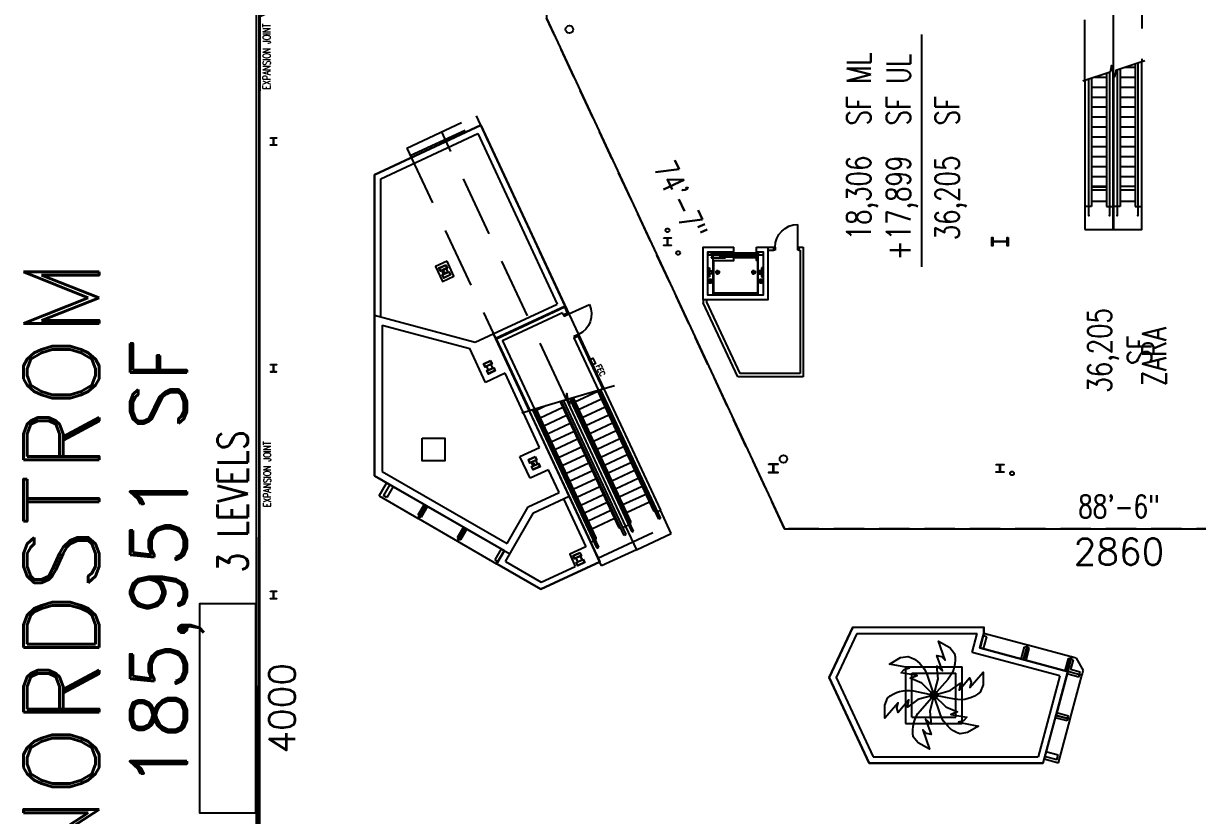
# Model space of a CAD drawing. Extents: x -13345 to 10098, y -1643 to 9113.
# Drawn here: x -11973 to -10108, y 1448 to 2705 of the extents above; entities that cross this region are included whole.
import ezdxf
from ezdxf.enums import TextEntityAlignment as Align
from ezdxf.xclip import XClip

# ---------------------------------------------------------------- set-up
doc = ezdxf.new("R2010")
doc.units = 0
doc.header["$LTSCALE"] = 192
doc.header["$MEASUREMENT"] = 0
doc.header["$XCLIPFRAME"] = 0
for name, pattern in [('DASHED', [0.75, 0.5, -0.25]), ('DASHED2', [0.375, 0.25, -0.125]), ('HIDDEN2', [0.1875, 0.125, -0.0625]), ('MHIDDEN', [0.18, 0.12, -0.06])]:
    doc.linetypes.add(name, pattern=pattern)
doc.layers.get('0').update_dxf_attribs({"linetype": 'CONTINUOUS'})
doc.layers.get('DEFPOINTS').update_dxf_attribs({"linetype": 'CONTINUOUS'})
for name, color, linetype in [('ARCH-DOORS-INTERIOR', 7, 'CONTINUOUS'), ('ARCH-FEATURES', 2, 'CONTINUOUS'), ('ARCH-OPENINGS-ABOVE', 1, 'DASHED'), ('ARCH-WALLS-EXTERIOR', 5, 'CONTINUOUS'), ('ARCH-WALLS-INTERIOR', 1, 'CONTINUOUS'), ('DIMENSIONS-TENANT', 7, 'CONTINUOUS'), ('EXPANSION-JOINT', 1, 'CONTINUOUS'), ('FM-SPNO', 3, 'CONTINUOUS'), ('FM-TENANT-SF', 6, 'CONTINUOUS'), ('FM-TEXT-TENANT', 6, 'CONTINUOUS'), ('STRUCTURAL-COLUMNS', 3, 'CONTINUOUS'), ('TENANT-STOREFRONT-LEASELINE', 3, 'DASHED2'), ('TEXT-ANCHORS', 2, 'CONTINUOUS'), ('TEXT-GENERAL', 2, 'CONTINUOUS'), ('TEXT-SF', 6, 'CONTINUOUS'), ('UTILITIES-PLUMB', 2, 'CONTINUOUS')]:
    doc.layers.add(name, color=color, linetype=linetype)
doc.layers.add('COMMON AREA FILL', color=7, linetype='CONTINUOUS', true_color=0xdedede)
doc.styles.add('ANCHOR-GGP', font='romand.shx')
doc.styles.add('FMSTXT', font='simplex.shx', dxfattribs={"width": 0.75})
doc.styles.add('Imperial_1-001', font='romans.shx', dxfattribs={"width": 0.75, "height": 0.09375})
doc.styles.add('SIMPLEX', font='SIMPLEX.shx', dxfattribs={"width": 0.75})
doc.styles.get("Standard").update_dxf_attribs({"font": 'txt.shx', "width": 0.75})
doc.dimstyles.new('LP-SP-MP (without ticks)', dxfattribs={"dimscale": 0, "dimtxt": 36, "dimasz": 12, "dimexe": 8, "dimexo": 8, "dimgap": 8, "dimtad": 1, "dimdec": 0, "dimrnd": 0.0625, "dimzin": 3, "dimdsep": 46, "dimlunit": 4, "dimtxsty": 'Standard', "dimblk1": 'OBLIQUE', "dimblk2": 'OBLIQUE', "dimsah": 1, "dimcen": 0.5, "dimse1": 1, "dimse2": 1, "dimsd1": 1, "dimsd2": 1, "dimclrt": 256, "dimadec": 0, "dimazin": 0, "dimtfac": 6, "dimtdec": 0, "dimtofl": 0, "dimtmove": 0, "dimatfit": 3, "dimldrblk": 'OBLIQUE', "dimfxl": 1, "dimfrac": 2, "dimtolj": 1, "dimtzin": 3, "dimarcsym": 0})

# ---------------------------------------------------------------- blocks, each defined once
blk = doc.blocks.new('051200_053')
at = {"flags": 128}
blk.add_lwpolyline([(-6, 6.1), (6, 6.1), (6, 5.5), (0.9, 5.5, 0.414214), (0.2, 4.7), (0.2, -4.7, 0.414214), (0.9, -5.5), (6, -5.5), (6, -6.1), (-6, -6.1), (-6, -5.5), (-0.9, -5.5, 0.414214), (-0.2, -4.7), (-0.2, 4.7, 0.414214), (-0.9, 5.5), (-6, 5.5)], format="xyb", close=True, dxfattribs=at)
blk = doc.blocks.new('W-Wide Flange-Column - W12X65-1719979-Mall Level - Framing Plan')
at = {"layer": 'STRUCTURAL-COLUMNS'}
blk.add_blockref('051200_053', (0, 0), dxfattribs=at)
blk = doc.blocks.new('W-Wide Flange-Column - W12X65-1719971-Mall Level - Framing Plan')
at = {"layer": 'STRUCTURAL-COLUMNS'}
blk.add_blockref('051200_053', (0, 0), dxfattribs=at)
blk = doc.blocks.new('051200_179')
at = {"flags": 128}
blk.add_lwpolyline([(-6.6, 13.2), (6.6, 13.2), (6.6, 11.3), (1.3, 11.3, 0.414214), (0.5, 10.5), (0.5, -10.5, 0.414214), (1.3, -11.3), (6.6, -11.3), (6.6, -13.2), (-6.6, -13.2), (-6.6, -11.3), (-1.3, -11.3, 0.414214), (-0.5, -10.5), (-0.5, 10.5, 0.414214), (-1.3, 11.3), (-6.6, 11.3)], format="xyb", close=True, dxfattribs=at)
blk = doc.blocks.new('W-Wide Flange-Column - W24X250-1719972-Mall Level - Framing Plan')
at = {"layer": 'STRUCTURAL-COLUMNS'}
blk.add_blockref('051200_179', (0, 0), dxfattribs=at)
blk = doc.blocks.new('W12x53')
at = {"flags": 128}
blk.add_lwpolyline([(-5, 6), (5, 6), (5, 5.5), (0.8, 5.5, 0.414214), (0.2, 4.8), (0.2, -4.8, 0.414214), (0.8, -5.5), (5, -5.5), (5, -6), (-5, -6), (-5, -5.5), (-0.8, -5.5, 0.414214), (-0.2, -4.8), (-0.2, 4.8, 0.414214), (-0.8, 5.5), (-5, 5.5)], format="xyb", close=True, dxfattribs=at)
blk = doc.blocks.new('W14x90')
at = {"flags": 128}
blk.add_lwpolyline([(-7.3, 7), (7.3, 7), (7.3, 6.3), (0.9, 6.3, 0.414214), (0.2, 5.6), (0.2, -5.6, 0.414214), (0.9, -6.3), (7.3, -6.3), (7.3, -7), (-7.3, -7), (-7.3, -6.3), (-0.9, -6.3, 0.414214), (-0.2, -5.6), (-0.2, 5.6, 0.414214), (-0.9, 6.3), (-7.3, 6.3)], format="xyb", close=True, dxfattribs=at)
blk = doc.blocks.new('*D421')
at = {"layer": 'DEFPOINTS', "color": 0, "transparency": 16777216}
for p in [(-10764.1, 1912.3), (-10764.1, 1902.5), (-9701.9, 1902.5)]:
    blk.add_point(p, dxfattribs=at)
at = {"layer": 'DIMENSIONS-TENANT', "transparency": 16777216, "insert": (-10233, 1938.3), "char_height": 36, "attachment_point": 5}
blk.add_mtext('\\A1;88\'-6"', dxfattribs=at)
blk = doc.blocks.new('_OBLIQUE')
at = {"color": 0, "linetype": 'ByBlock'}
blk.add_line((-0.5, -0.5), (0.5, 0.5), dxfattribs=at)
blk = doc.blocks.new('*U360')
at = {"flags": 128}
for points in [[(0.7, 0), (-12.8, 0)], [(-10.8, 0), (-10.8, 6), (-1.3, 6), (-1.3, 0)]]:
    blk.add_lwpolyline(points, dxfattribs=at)
at = {"style": 'Imperial_1-001', "width": 0.75}
blk.add_text('FEC', height=9, dxfattribs=at).set_placement((11.6, 9), align=Align.MIDDLE_CENTER)
blk = doc.blocks.new('329343_02')
at = {"flags": 128}
for points in [[(-36.8, 41.6), (0, 0), (-11.2, 43.1), (-7.4, 76.6), (-22.3, 64.1), (-7.4, 104.7), (-19.6, 102), (-29.6, 92.1), (-12.2, 143), (-41.7, 126.2), (-54.6, 110.3), (-54.6, 110.3, 0.229515), (-36.8, 41.6)], [(17.6, 52.6), (0, 0), (31.7, 31.2), (62.6, 44.7), (44.4, 51.4), (87, 58.8), (78.5, 68), (65, 71.7), (117.7, 82.1), (88.4, 99.2), (68.3, 102.4), (68.3, 102.4, 0.229515), (17.6, 52.6)], [(-54.4, -11), (0, 0), (-42.9, 11.9), (-70.1, 31.8), (-66.7, 12.8), (-94.4, 45.9), (-98.1, 34), (-94.6, 20.4), (-129.9, 60.9), (-130.1, 27), (-122.8, 7.9), (-122.8, 7.9, 0.229515), (-54.4, -11)], [(-17.6, -52.6), (0, 0), (-31.7, -31.2), (-62.6, -44.7), (-44.4, -51.4), (-87, -58.8), (-78.5, -68), (-65, -71.7), (-117.7, -82.1), (-88.4, -99.2), (-68.3, -102.4), (-68.3, -102.4, 0.229515), (-17.6, -52.6)], [(54.4, 11), (0, 0), (42.9, -11.9), (70.1, -31.8), (66.7, -12.8), (94.4, -45.9), (98.1, -34), (94.6, -20.4), (129.9, -60.9), (130.1, -27), (122.8, -7.9), (122.8, -7.9, 0.229515), (54.4, 11)], [(36.8, -41.6), (0, 0), (11.2, -43.1), (7.4, -76.6), (22.3, -64.1), (7.4, -104.7), (19.6, -102), (29.6, -92.1), (12.2, -143), (41.7, -126.2), (54.6, -110.3), (54.6, -110.3, 0.229515), (36.8, -41.6)]]:
    blk.add_lwpolyline(points, format="xyb", close=True, dxfattribs=at)
blk = doc.blocks.new('*D391')
at = {"layer": 'DEFPOINTS', "color": 0, "transparency": 16777216}
for p in [(-11142.2, 2713.4), (-10722.7, 1921.8), (-10764.1, 1902.5)]:
    blk.add_point(p, dxfattribs=at)
at = {"layer": 'DIMENSIONS-TENANT', "transparency": 16777216, "insert": (-10928.7, 2425.2), "char_height": 36, "attachment_point": 5, "rotation": 295}
blk.add_mtext('\\A1;74\'-7"', dxfattribs=at)
blk = doc.blocks.new('Zara Escalator')
for p, q in [((0, 666.4), (10.6, 666.4)), ((10.6, 666.4), (10.6, 643.1)), ((34.3, 660.4), (10.6, 660.4)), ((34.3, 666.4), (34.3, 643.1)), ((44.9, 666.4), (34.3, 666.4)), ((45.2, 666.4), (55.9, 666.4)), ((55.9, 666.4), (55.9, 643.1)), ((79.5, 660.4), (55.9, 660.4)), ((79.5, 666.4), (79.5, 643.1)), ((90.1, 666.4), (79.5, 666.4)), ((10.6, 643.1), (34.3, 643.1)), ((10.6, 637), (34.3, 637)), ((55.9, 643.1), (79.5, 643.1)), ((55.9, 637), (79.5, 637)), ((10.6, 621.2), (34.3, 621.2)), ((55.9, 621.2), (79.5, 621.2)), ((10.6, 605.5), (34.3, 605.5)), ((55.9, 605.5), (79.5, 605.5)), ((10.6, 589.7), (34.3, 589.7)), ((55.9, 589.7), (79.5, 589.7)), ((10.6, 574), (34.3, 574)), ((55.9, 574), (79.5, 574)), ((10.6, 558.2), (34.3, 558.2)), ((10.6, 542.5), (34.3, 542.5)), ((55.9, 558.2), (79.5, 558.2)), ((55.9, 542.5), (79.5, 542.5)), ((10.6, 526.7), (34.3, 526.7)), ((55.9, 526.7), (79.5, 526.7)), ((10.6, 511), (34.3, 511)), ((55.9, 511), (79.5, 511)), ((10.6, 495.2), (34.3, 495.2)), ((55.9, 495.2), (79.5, 495.2)), ((10.6, 479.5), (34.3, 479.5)), ((55.9, 479.5), (79.5, 479.5)), ((10.6, 463.7), (34.3, 463.7)), ((10.6, 448), (34.3, 448)), ((55.9, 463.7), (79.5, 463.7)), ((55.9, 448), (79.5, 448)), ((10.6, 432.2), (34.3, 432.2)), ((55.9, 432.2), (79.5, 432.2)), ((10.6, 416.5), (34.3, 416.5)), ((55.9, 416.5), (79.5, 416.5)), ((10.6, 400.7), (34.3, 400.7)), ((55.9, 400.7), (79.5, 400.7)), ((10.6, 385), (34.3, 385)), ((55.9, 385), (79.5, 385)), ((10.6, 369.2), (34.3, 369.2)), ((55.9, 369.2), (79.5, 369.2)), ((10.6, 353.5), (34.3, 353.5)), ((10.6, 337.7), (34.3, 337.7)), ((55.9, 353.5), (79.5, 353.5)), ((55.9, 337.7), (79.5, 337.7)), ((10.6, 322), (34.3, 322)), ((55.9, 322), (79.5, 322)), ((10.6, 306.2), (34.3, 306.2)), ((55.9, 306.2), (79.5, 306.2)), ((10.6, 290.5), (34.3, 290.5)), ((55.9, 290.5), (79.5, 290.5)), ((10.6, 274.7), (34.3, 274.7)), ((55.9, 274.7), (79.5, 274.7)), ((10.6, 257.5), (34.3, 257.5)), ((55.9, 257.5), (79.5, 257.5)), ((10.6, 241.8), (34.3, 241.8)), ((10.6, 226), (34.3, 226)), ((55.9, 241.8), (79.5, 241.8)), ((55.9, 226), (79.5, 226)), ((10.6, 210.3), (34.3, 210.3)), ((55.9, 210.3), (79.5, 210.3)), ((10.6, 194.5), (34.3, 194.5)), ((55.9, 194.5), (79.5, 194.5)), ((10.6, 178.8), (34.3, 178.8)), ((55.9, 178.8), (79.5, 178.8)), ((10.6, 163), (34.3, 163)), ((55.9, 163), (79.5, 163)), ((10.6, 147.3), (34.3, 147.3)), ((10.6, 131.5), (34.3, 131.5)), ((55.9, 147.3), (79.5, 147.3)), ((55.9, 131.5), (79.5, 131.5)), ((10.6, 115.8), (34.3, 115.8)), ((55.9, 115.8), (79.5, 115.8)), ((10.6, 100), (34.3, 100)), ((55.9, 100), (79.5, 100)), ((10.6, 84.3), (34.3, 84.3)), ((55.9, 84.3), (79.5, 84.3)), ((10.6, 68.5), (34.3, 68.5)), ((10.6, 67.9), (34.3, 67.9)), ((10.6, 62.4), (10.6, 36.5)), ((34.3, 62.4), (10.6, 62.4)), ((34.3, 62.4), (34.3, 36.5)), ((55.9, 68.5), (79.5, 68.5)), ((55.9, 62.4), (55.9, 36.5)), ((79.5, 62.4), (55.9, 62.4)), ((79.5, 62.4), (79.5, 36.5)), ((10.6, 45.1), (34.3, 45.1)), ((55.9, 45.1), (79.5, 45.1)), ((10.6, 36.5), (0, 36.5)), ((34.3, 36.5), (44.9, 36.5)), ((55.9, 36.5), (45.2, 36.5)), ((79.5, 36.5), (90.1, 36.5))]:
    blk.add_line(p, q)
at = {"linetype": 'Continuous'}
for p, q in [((10.6, 643.1), (10.6, 62.4)), ((34.3, 643.1), (34.3, 62.4)), ((55.9, 643.1), (55.9, 62.4)), ((79.5, 643.1), (79.5, 62.4))]:
    blk.add_line(p, q, dxfattribs=at)
for points in [[(0, 0), (44.9, 0), (44.9, 703.2), (0, 703.2)], [(45.2, 0), (90.1, 0), (90.1, 703.2), (45.2, 703.2)]]:
    blk.add_lwpolyline(points, close=True)
at = {"const_width": 3.21}
for points in [[(6, 22.3), (6, 680.7)], [(39, 22.3), (39, 680.7)], [(51.2, 22.4), (51.2, 680.7)], [(84.2, 22.4), (84.2, 680.7)]]:
    blk.add_lwpolyline(points, dxfattribs=at)
for p in [(6, 680.4), (38.9, 680.4), (51.2, 680.4), (84.2, 680.4), (6, 22.4), (38.9, 22.4), (51.2, 22.4), (84.2, 22.4)]:
    blk.add_point(p)
blk = doc.blocks.new('A$C6EC91C8D')
for p, q in [((8, 67.25), (8, 6.25)), ((80, 67.25), (8, 67.25)), ((9.5, 65.75), (78.5, 65.75)), ((9.5, 14), (9.5, 65.75)), ((78.5, 65.75), (78.5, 14)), ((80, 6.25), (80, 67.25)), ((-0.47, 46.75), (7.89, 46.75)), ((2.6875, 39.75), (0.125, 39.75)), ((2.6875, 25.75), (2.6875, 39.75)), ((3.71, 50.93), (3.71, 42.57)), ((80.11, 46.75), (88.47, 46.75)), ((84.29, 50.93), (84.29, 42.57)), ((85.3125, 39.75), (87.875, 39.75)), ((85.3125, 25.75), (85.3125, 39.75)), ((0.125, 25.75), (2.6875, 25.75)), ((2.6875, 36.25), (2.6875, 34.6875)), ((2.9375, 36.25), (2.6875, 36.25)), ((2.6875, 34.6875), (6.625, 34.6875)), ((2.6875, 30.8125), (2.6875, 29.25)), ((6.625, 30.8125), (2.6875, 30.8125)), ((2.6875, 29.25), (2.9375, 29.25)), ((2.9375, 34.9375), (2.9375, 36.25)), ((6.875, 34.9375), (2.9375, 34.9375)), ((2.9375, 30.5625), (6.875, 30.5625)), ((2.9375, 29.25), (2.9375, 30.5625)), ((6.625, 34.6875), (6.625, 30.8125)), ((6.875, 30.5625), (6.875, 34.9375)), ((11.375, 32.75), (19.375, 32.75)), ((15.375, 36.75), (15.375, 28.75)), ((68.625, 32.75), (76.625, 32.75)), ((72.625, 36.75), (72.625, 28.75)), ((81.125, 34.9375), (85.0625, 34.9375)), ((81.125, 30.5625), (81.125, 34.9375)), ((85.0625, 30.5625), (81.125, 30.5625)), ((81.375, 34.6875), (81.375, 30.8125)), ((85.3125, 34.6875), (81.375, 34.6875)), ((81.375, 30.8125), (85.3125, 30.8125)), ((85.0625, 36.25), (85.3125, 36.25)), ((85.0625, 34.9375), (85.0625, 36.25)), ((85.0625, 29.25), (85.0625, 30.5625)), ((85.3125, 29.25), (85.0625, 29.25)), ((85.3125, 36.25), (85.3125, 34.6875)), ((85.3125, 30.8125), (85.3125, 29.25)), ((87.875, 25.75), (85.3125, 25.75)), ((8, 6.25), (80, 6.25))]:
    blk.add_line(p, q)
at = {"linetype": 'MHIDDEN'}
for points in [[(88, 4.88), (0, 4.88)], [(47, 8.5), (83, 8.5), (83, 9.75), (47, 9.75)], [(47, 1.75), (83, 1.75), (83, 3), (47, 3), (47, 1.75)]]:
    blk.add_lwpolyline(points, dxfattribs=at)
for points in [[(8, 14), (11, 14), (11, 10), (9.75, 10), (9.75, 6.25)], [(8, 0), (8, 5), (87.75, 5), (87.75, 0)], [(47, 8.5), (11, 8.5), (11, 9.75), (47, 9.75), (47, 8.5)], [(47, 1.75), (11, 1.75), (11, 3), (47, 3), (47, 1.75)], [(80, 14), (47, 14), (47, 10), (47.5, 10)]]:
    blk.add_lwpolyline(points)
for centre, radius in [((3.71, 46.75), 3.27), ((3.71, 46.75), 2.09), ((84.29, 46.75), 3.27), ((84.29, 46.75), 2.09), ((15.375, 32.75), 2.5), ((15.375, 32.75), 2), ((72.625, 32.75), 2.5), ((72.625, 32.75), 2)]:
    blk.add_circle(centre, radius)
blk = doc.blocks.new('fms4rm')
blk.add_attdef('FMS:RMID', text='', height=12).set_placement((0, 0), align=Align.MIDDLE_CENTER)

msp = doc.modelspace()

# ---------------------------------------------------------------- linework, layer by layer
at = {"layer": 'ARCH-DOORS-INTERIOR'}
for p, q in [((-10743.3, 2350), (-10743.3, 2386)), ((-10781.3, 2345.2), (-10781.3, 2350)), ((-10781.3, 2350), (-10779.3, 2350)), ((-10779.3, 2350), (-10779.3, 2345.2)), ((-10743.3, 2345.2), (-10743.3, 2350)), ((-10743.3, 2350), (-10741.3, 2350)), ((-10741.3, 2350), (-10741.3, 2345.2)), ((-10779.3, 2345.2), (-10781.3, 2345.2)), ((-10741.3, 2345.2), (-10743.3, 2345.2)), ((-11106.7, 2244), (-11074.1, 2259.2))]:
    msp.add_line(p, q, dxfattribs=at)
at = {"layer": 'ARCH-DOORS-INTERIOR', "flags": 128}
for points in [[(-11115.1, 2242.3), (-11114.2, 2240.5), (-11106.7, 2244), (-11107.6, 2245.8)], [(-11099, 2207.9), (-11098.2, 2206.1), (-11090.7, 2209.5), (-11091.5, 2211.4)]]:
    msp.add_lwpolyline(points, close=True, dxfattribs=at)
at = {"layer": 'ARCH-DOORS-INTERIOR', "extrusion": (0, 0, -1)}
for centre, start, end in [((10743.3, 2350), 0, 90), ((11106.7, 2244), 155.0001, 245.0001)]:
    msp.add_arc(centre, 36, start, end, dxfattribs=at)
at = {"layer": 'ARCH-FEATURES'}
for p, q in [((-11246.4, 2543.6), (-11415.4, 2464.8)), ((-11112.8, 2256.9), (-11246.4, 2543.6)), ((-11405.4, 2458.4), (-11251.3, 2530.3)), ((-11251.3, 2530.3), (-11125.1, 2259.7)), ((-11415.4, 2464.8), (-11415.4, 1987)), ((-11405.4, 2239.1), (-11405.4, 2458.4)), ((-11255.5, 2198.9), (-11125.1, 2259.7)), ((-11223.3, 2205.3), (-11112.8, 2256.9)), ((-11415.4, 2241.8), (-11255.5, 2198.9)), ((-11403.4, 2226.1), (-11403.4, 1994)), ((-11403.4, 2226.1), (-11264.3, 2188.9)), ((-11222.8, 2204.2), (-11223.3, 2205.3)), ((-11139.3, 2025.2), (-11222.8, 2204.2)), ((-11239.3, 2135.3), (-11264.3, 2188.9)), ((-11208.2, 2149.8), (-11239.3, 2135.3)), ((-11153.2, 2032), (-11208.2, 2149.8)), ((-11184.4, 2017.4), (-11153.2, 2032)), ((-11168.3, 1983), (-11184.4, 2017.4)), ((-11057.8, 1850.3), (-11139.3, 2025.2)), ((-11139.2, 1996.6), (-11168.3, 1983)), ((-11122.3, 1960.3), (-11139.2, 1996.6)), ((-11415.4, 1987), (-11200.5, 1862.9)), ((-11403.4, 1994), (-11204.8, 1879.3)), ((-11408.2, 1955.1), (-11396.4, 1975.5)), ((-11334.5, 1939.7), (-11396.4, 1975.5)), ((-11171.2, 1937.5), (-11122.3, 1960.3)), ((-11408.2, 1955.1), (-11346.3, 1919.4)), ((-11346.3, 1919.4), (-11334.5, 1939.7)), ((-11334.1, 1939.5), (-11345.8, 1919.1)), ((-11272.2, 1903.7), (-11334.1, 1939.5)), ((-11162.7, 1928.2), (-11106.4, 1954.5)), ((-11207.5, 1850.8), (-11162.7, 1928.2)), ((-11204.8, 1879.3), (-11171.2, 1937.5)), ((-11345.8, 1919.1), (-11283.9, 1883.4)), ((-11283.9, 1883.4), (-11272.2, 1903.7)), ((-11271.7, 1903.5), (-11283.5, 1883.1)), ((-11209.8, 1867.7), (-11271.7, 1903.5)), ((-11283.5, 1883.1), (-11221.5, 1847.4)), ((-11221.5, 1847.4), (-11209.8, 1867.7)), ((-11221.1, 1847.1), (-11209.1, 1867.9)), ((-10655.8, 1746.8), (-10447.8, 1746.8)), ((-10649.4, 1736.8), (-10458.2, 1736.8)), ((-10466.3, 1706.5), (-10458.2, 1736.8)), ((-10454, 1713.6), (-10447.8, 1736.8)), ((-10447.6, 1736.7), (-10453.7, 1714)), ((-10447.8, 1736.8), (-10447.8, 1746.8)), ((-10378.5, 1718.2), (-10447.6, 1736.7)), ((-10384.6, 1695.5), (-10378.5, 1718.2)), ((-10378, 1718.1), (-10384.1, 1695.4)), ((-10309, 1699.6), (-10378, 1718.1)), ((-10327.2, 1669.3), (-10466.3, 1706.5)), ((-10314.9, 1676.3), (-10454, 1713.6)), ((-10315.1, 1676.9), (-10309, 1699.6)), ((-10308.2, 1699.4), (-10314.3, 1676.7)), ((-10301, 1697.4), (-10308.2, 1699.4)), ((-10301, 1697.4), (-10289.7, 1677.8)), ((-10571.9, 1683.8), (-10481.9, 1683.8)), ((-10571.9, 1683.8), (-10571.9, 1593.8)), ((-10481.9, 1593.8), (-10481.9, 1683.8)), ((-10384.1, 1695.4), (-10315.1, 1676.9)), ((-10561.9, 1603.8), (-10561.9, 1673.8)), ((-10561.9, 1673.8), (-10491.9, 1673.8)), ((-10491.9, 1603.8), (-10491.9, 1673.8)), ((-10327.2, 1669.3), (-10361.6, 1540.8)), ((-10314.9, 1676.3), (-10353.9, 1530.8)), ((-10314.5, 1676), (-10333, 1606.9)), ((-10291.8, 1669.9), (-10314.5, 1676)), ((-10314.3, 1676.7), (-10291.6, 1670.6)), ((-10310.3, 1600.8), (-10291.8, 1669.9)), ((-10291.6, 1670.6), (-10289.7, 1677.8)), ((-10561.9, 1603.8), (-10491.9, 1603.8)), ((-10333.2, 1606.4), (-10351.7, 1537.3)), ((-10333.2, 1606.4), (-10310.5, 1600.3)), ((-10333, 1606.9), (-10310.3, 1600.8)), ((-10571.9, 1593.8), (-10481.9, 1593.8)), ((-10329, 1531.3), (-10310.5, 1600.3)), ((-10629.9, 1530.8), (-10353.9, 1530.8)), ((-10623.6, 1540.8), (-10361.6, 1540.8)), ((-10351.7, 1537.3), (-10329, 1531.3))]:
    msp.add_line(p, q, dxfattribs=at)
at = {"layer": 'ARCH-FEATURES', "linetype": 'HIDDEN2'}
for p, q in [((-11391.2, 1973), (-11401.2, 1955.7)), ((-11386, 1970), (-11396, 1952.7)), ((-11396, 1952.7), (-11401.2, 1955.7)), ((-11336.6, 1941.5), (-11346.6, 1924.2)), ((-11346.6, 1924.2), (-11341.4, 1921.2)), ((-11331.4, 1938.5), (-11341.4, 1921.2)), ((-11274.3, 1905.5), (-11284.3, 1888.2)), ((-11269.1, 1902.5), (-11279.1, 1885.2)), ((-11284.3, 1888.2), (-11279.1, 1885.2)), ((-11214.3, 1870.9), (-11224.3, 1853.6)), ((-11224.3, 1853.6), (-11219.1, 1850.6)), ((-10443.1, 1731.4), (-10448.9, 1732.9)), ((-10448.2, 1712), (-10443.1, 1731.4)), ((-10388.3, 1696), (-10383.2, 1715.3)), ((-10375.4, 1713.2), (-10383.2, 1715.3)), ((-10380.6, 1693.9), (-10375.4, 1713.2)), ((-10313.6, 1696.7), (-10318.8, 1677.4)), ((-10305.9, 1694.6), (-10313.6, 1696.7)), ((-10305.9, 1694.6), (-10310, 1679.2)), ((-10294.6, 1675), (-10310, 1679.2)), ((-10296.7, 1667.3), (-10316, 1672.5)), ((-10296.7, 1667.3), (-10294.6, 1675)), ((-10313.2, 1605.5), (-10332.5, 1610.6)), ((-10315.3, 1597.7), (-10313.2, 1605.5)), ((-10315.3, 1597.7), (-10334.6, 1602.9)), ((-10329.8, 1543.6), (-10349.1, 1548.8)), ((-10331.9, 1535.9), (-10351.2, 1541.1)), ((-10331.9, 1535.9), (-10329.8, 1543.6))]:
    msp.add_line(p, q, dxfattribs=at)
at = {"layer": 'ARCH-FEATURES'}
for points in [[(-10192.1, 2645.6), (-10237.9, 2630.7), (-10240.2, 2619.9), (-10244.7, 2638.5), (-10246.9, 2627.9), (-10290.5, 2613.7)], [(-11223.3, 2205.3), (-11226.6, 2212.4)], [(-11034.1, 2129.9), (-11103.5, 2109.5), (-11106.1, 2098.8), (-11110, 2117.5), (-11112.5, 2106.9), (-11181.6, 2086.6)], [(-11111.7, 2110.3), (-11016.7, 1906.5)], [(-11004.2, 1899.2), (-11102.4, 2109.8)], [(-11100.2, 2110.5), (-11008.8, 1914.5)], [(-11061, 2120.9), (-11097.2, 2104)], [(-11055.1, 2108.4), (-11091.3, 2091.5)], [(-11061.4, 2121.9), (-10972.6, 1931.4)], [(-10963.8, 1918), (-11059.3, 2122.6)], [(-11056.3, 2123.4), (-10961.1, 1919.2)], [(-11051.2, 2124.9), (-10961.4, 1932.3)], [(-11169.7, 2090.3), (-11072, 1880.8)], [(-11164.5, 2091.6), (-11062.2, 1872.1)], [(-11059.4, 1873.4), (-11161.6, 2092.5)], [(-11159.4, 2093.1), (-11064.1, 1888.7)], [(-11143.1, 2097.9), (-11158.4, 2090.8)], [(-11116.2, 2095.2), (-11152.5, 2078.3)], [(-11120.6, 2104.6), (-11027.9, 1905.6)], [(-11019.1, 1892.2), (-11118.4, 2105.2)], [(-11115.5, 2106.1), (-11016.4, 1893.5)], [(-11104.2, 2106.6), (-11006.9, 1897.9)], [(-11049.2, 2095.8), (-11085.5, 2078.9)], [(-11110.4, 2082.6), (-11146.6, 2065.7)], [(-11104.5, 2070), (-11140.8, 2053.1)], [(-11043.4, 2083.2), (-11079.6, 2066.3)], [(-11037.5, 2070.6), (-11073.7, 2053.7)], [(-11098.6, 2057.4), (-11134.9, 2040.5)], [(-11031.6, 2058.1), (-11067.9, 2041.2)], [(-11092.8, 2044.9), (-11129, 2028)], [(-11025.8, 2045.5), (-11062, 2028.6)], [(-11019.9, 2032.9), (-11056.2, 2016)], [(-11086.9, 2032.3), (-11123.2, 2015.4)], [(-11081.1, 2019.7), (-11117.3, 2002.8)], [(-11014, 2020.3), (-11050.3, 2003.4)], [(-11075.2, 2007.1), (-11111.4, 1990.2)], [(-11008.2, 2007.8), (-11044.4, 1990.9)], [(-11069.3, 1994.6), (-11105.6, 1977.7)], [(-11063.5, 1982), (-11099.7, 1965.1)], [(-11002.3, 1995.2), (-11038.6, 1978.3)], [(-10996.5, 1982.6), (-11032.7, 1965.7)], [(-11057.6, 1969.4), (-11093.9, 1952.5)], [(-10990.6, 1970), (-11026.8, 1953.1)], [(-11115.4, 1950.3), (-11079.9, 1874.2)], [(-11051.7, 1956.8), (-11088, 1939.9)], [(-11045.9, 1944.3), (-11082.1, 1927.4)], [(-10984.7, 1957.5), (-11021, 1940.6)], [(-10978.9, 1944.9), (-11015.1, 1928)], [(-11040, 1931.7), (-11076.3, 1914.8)], [(-10972.6, 1931.4), (-10968.9, 1928.8)], [(-10966.2, 1930.1), (-10961.4, 1932.3)], [(-10944.2, 1895.4), (-10961.4, 1932.3)], [(-11034.1, 1919.1), (-11070.4, 1902.2)], [(-11027.9, 1905.6), (-11024.2, 1903.1)], [(-11011.9, 1908.8), (-11021.5, 1904.3)], [(-11016.7, 1906.5), (-10999.5, 1869.6)], [(-11008.8, 1914.5), (-11009.2, 1910)], [(-10961.1, 1919.2), (-10963.8, 1918)], [(-11064.1, 1888.7), (-11064.5, 1884.3)], [(-11016.4, 1893.5), (-11019.1, 1892.2)], [(-11006.9, 1897.9), (-11004.2, 1899.2)], [(-10999.5, 1869.6), (-10944.2, 1895.4)], [(-11079.9, 1874.2), (-11105.4, 1862.3), (-11096.6, 1843.2)], [(-11067.2, 1883), (-11072, 1880.8)], [(-11054.8, 1843.8), (-11072, 1880.8)], [(-11062.2, 1872.1), (-11059.4, 1873.4)], [(-10999.5, 1869.6), (-11054.8, 1843.8)], [(-11221.1, 1847.1), (-11151.2, 1806.7), (-11057.8, 1850.3)], [(-11207.5, 1850.8), (-11150.7, 1818), (-11096.6, 1843.2)], [(-10655.8, 1746.8), (-10693.2, 1666.5), (-10629.9, 1530.8)], [(-10649.4, 1736.8), (-10682.2, 1666.5), (-10623.6, 1540.8)], [(-10453.7, 1714), (-10384.6, 1695.5)]]:
    msp.add_lwpolyline(points, dxfattribs=at)
for points in [[(-11300.3, 2327.5), (-11318.4, 2319.1), (-11307.4, 2295.5), (-11289.3, 2303.9)], [(-11339.9, 2046.8), (-11303.9, 2046.8), (-11303.9, 2010.8), (-11339.9, 2010.8)]]:
    msp.add_lwpolyline(points, close=True, dxfattribs=at)
for centre, radius in [((-11305.7, 2310.7), 1.5), ((-11163.7, 2006.1), 1.5), ((-10526.9, 1638.8), 6)]:
    msp.add_circle(centre, radius, dxfattribs=at)
at = {"layer": 'ARCH-OPENINGS-ABOVE'}
for p, q in [((-11051.2, 2124.9), (-11253.5, 2558.7)), ((-11111.7, 2110.3), (-11308.8, 2532.9)), ((-11364.1, 2507.2), (-11169.6, 2090.1))]:
    msp.add_line(p, q, dxfattribs=at)
for points in [[(-10287, 2614.8), (-10287, 3081.3), (-10196.9, 3081.3), (-10196.9, 2644.1)], [(-10241.9, 2629.4), (-10241.9, 3081.3)], [(-11364.1, 2507.2), (-11253.5, 2558.7)], [(-11358.6, 2495.4), (-11248, 2546.9)]]:
    msp.add_lwpolyline(points, dxfattribs=at)
at = {"layer": 'ARCH-OPENINGS-ABOVE', "flags": 128}
msp.add_lwpolyline([(-11060.6, 1856.3), (-10950, 1907.9)], dxfattribs=at)
at = {"layer": 'ARCH-WALLS-EXTERIOR'}
for points in [[(-11951.8, 3.3), (-11593.9, 3.3), (-11593.9, 356.3), (-11602.9, 356.3), (-11602.9, 1451.3), (-11692.9, 1451.3), (-11692.9, 1784.3), (-11602.9, 1784.3), (-11602.9, 3624.3), (-11951.8, 3624.3)], [(-11168.4, 2090.5), (-11221.7, 2204.7), (-11113.4, 2255.2)], [(-11116.8, 2245.9), (-11212.4, 2201.3), (-11161.6, 2092.5)], [(-11115.1, 2242.3), (-11116.8, 2245.9)], [(-11115.1, 2242.3), (-11108.7, 2245.3)], [(-11108.7, 2245.3), (-11113.4, 2255.2)], [(-11098.2, 2206.1), (-11091.8, 2209)], [(-11059.2, 2122.5), (-11098.2, 2206.1)], [(-11052.4, 2124.5), (-11091.8, 2209)]]:
    msp.add_lwpolyline(points, dxfattribs=at)
at = {"layer": 'ARCH-WALLS-INTERIOR'}
for p, q in [((-10844.9, 2342.8), (-10844.9, 2350)), ((-10808.9, 2342.8), (-10808.9, 2350)), ((-10790.7, 2350), (-10781.3, 2350)), ((-10781.3, 2345.2), (-10781.3, 2350)), ((-10741.3, 2350), (-10741.3, 2345.2)), ((-10741.3, 2350), (-10734.4, 2350)), ((-10734.4, 2350), (-10734.4, 2144.3)), ((-10741.3, 2345.2), (-10739.3, 2345.2)), ((-10739.3, 2345.2), (-10739.3, 2149.2)), ((-10893.2, 2266.5), (-10893.2, 2261.7)), ((-10838.4, 2144.3), (-10893.2, 2261.7)), ((-10888.3, 2266.5), (-10888.3, 2262.8)), ((-10888.3, 2262.8), (-10835.3, 2149.2)), ((-10739.3, 2149.2), (-10835.3, 2149.2)), ((-10734.4, 2144.3), (-10838.4, 2144.3))]:
    msp.add_line(p, q, dxfattribs=at)
for points in [[(-10808.9, 2350), (-10790.7, 2350), (-10790.7, 2266.5), (-10893.2, 2266.5), (-10893.2, 2350), (-10844.9, 2350)], [(-10808.9, 2342.8), (-10797.9, 2342.8), (-10797.9, 2273.8), (-10885.9, 2273.8), (-10885.9, 2342.8), (-10844.9, 2342.8)], [(-10790.7, 2345.2), (-10781.3, 2345.2)]]:
    msp.add_lwpolyline(points, dxfattribs=at)
at = {"layer": 'COMMON AREA FILL'}
for points in [[(-11874.7, 3909.9), (-11874.7, 3848.5), (-11951.8, 3848.5), (-11951.8, 3624.3), (-11597.4, 3624.3), (-11597.4, 3625), (-11597.4, 3597), (-11541.8, 3597), (-11405.4, 3304.5), (-11405.4, 2805.3), (-11597.5, 2715.7), (-11602.9, 356.3)], [(-9698.3, 3837), (-10195.1, 3837), (-11142.2, 3837), (-11142.2, 3805.3), (-11155.4, 3805.3), (-11155.4, 3756.3), (-11142.2, 3756.3), (-11142.2, 2713.4), (-10764.1, 1902.5), (-8649.6, 1902.5)]]:
    msp.add_lwpolyline(points, dxfattribs=at)
for points in [[(-11246.4, 2543.6), (-11051.2, 2124.9), (-11169.6, 2090.1), (-11057.8, 1850.3), (-11151.2, 1806.7), (-11221.1, 1847.1), (-11209.1, 1867.9), (-11415.4, 1987), (-11415.4, 2241.9), (-11415.4, 2464.7)], [(-10447.8, 1736.8), (-10454, 1713.6), (-10314.9, 1676.3), (-10353.9, 1530.8), (-10629.9, 1530.8), (-10693.2, 1666.5), (-10655.8, 1746.8), (-10447.8, 1746.8)]]:
    msp.add_lwpolyline(points, close=True, dxfattribs=at)
at = {"layer": 'EXPANSION-JOINT'}
for p, q in [((-11597.4, 361.8), (-11597.4, 3625)), ((-11604.4, 1784.3), (-11604.4, 1451.3))]:
    msp.add_line(p, q, dxfattribs=at)
for points in [[(-11951.8, 3.3), (-11593.9, 3.3), (-11593.9, 356.3), (-11602.9, 356.3), (-11602.9, 3624.3)], [(-11589.9, -323.2), (-11589.9, 360.3), (-11598.9, 360.3), (-11598.9, 3625)]]:
    msp.add_lwpolyline(points, dxfattribs=at)
at = {"layer": 'FM-TENANT-SF'}
msp.add_line((-10546.4, 2687.5), (-10546.4, 2318.9), dxfattribs=at)
at = {"layer": 'STRUCTURAL-COLUMNS'}
for p, q in [((-11308.8, 2312.5), (-11306.2, 2307.1)), ((-11308.4, 2312.7), (-11305.9, 2307.2)), ((-11301.9, 2315.7), (-11299.3, 2310.3)), ((-11301.5, 2315.9), (-11299, 2310.5)), ((-11230.9, 2163.5), (-11228.3, 2158.1)), ((-11230.5, 2163.6), (-11228, 2158.2)), ((-11237.8, 2160.3), (-11235.2, 2154.8)), ((-11237.4, 2160.4), (-11234.9, 2155)), ((-11166.8, 2008), (-11164.2, 2002.6)), ((-11166.4, 2008.2), (-11163.9, 2002.7)), ((-11159.9, 2011.2), (-11157.3, 2005.8)), ((-11159.5, 2011.4), (-11157, 2006)), ((-11095.8, 1855.7), (-11093.2, 1850.3)), ((-11095.4, 1855.9), (-11092.9, 1850.5)), ((-11088.9, 1859), (-11086.3, 1853.5)), ((-11088.5, 1859.1), (-11086, 1853.7))]:
    msp.add_line(p, q, dxfattribs=at)
for points in [[(-11302.2, 2322.2), (-11299.7, 2316.8), (-11310.6, 2311.7), (-11313.1, 2317.1)], [(-11302.5, 2321.5), (-11300.4, 2317), (-11310.3, 2312.3), (-11312.5, 2316.9)], [(-11297.2, 2311.3), (-11294.6, 2305.9), (-11305.5, 2300.8), (-11308, 2306.2)], [(-11297.4, 2310.7), (-11295.3, 2306.1), (-11305.3, 2301.5), (-11307.4, 2306)], [(-11231.2, 2169.9), (-11228.7, 2164.5), (-11239.6, 2159.4), (-11242.1, 2164.9)], [(-11231.5, 2169.3), (-11229.4, 2164.7), (-11239.3, 2160.1), (-11241.5, 2164.6)], [(-11226.2, 2159.1), (-11223.6, 2153.6), (-11234.5, 2148.5), (-11237, 2154)], [(-11226.4, 2158.4), (-11224.3, 2153.9), (-11234.3, 2149.2), (-11236.4, 2153.7)], [(-11160.2, 2017.7), (-11157.7, 2012.2), (-11168.6, 2007.2), (-11171.1, 2012.6)], [(-11160.5, 2017), (-11158.4, 2012.5), (-11168.3, 2007.8), (-11170.5, 2012.4)], [(-11155.2, 2006.8), (-11152.6, 2001.4), (-11163.5, 1996.3), (-11166, 2001.7)], [(-11155.4, 2006.1), (-11153.3, 2001.6), (-11163.3, 1997), (-11165.4, 2001.5)], [(-11089.2, 1865.4), (-11086.7, 1860), (-11097.6, 1854.9), (-11100.1, 1860.3)], [(-11089.5, 1864.7), (-11087.4, 1860.2), (-11097.3, 1855.6), (-11099.5, 1860.1)], [(-11084.2, 1854.5), (-11081.6, 1849.1), (-11092.5, 1844), (-11095, 1849.5)], [(-11084.4, 1853.9), (-11082.3, 1849.3), (-11092.3, 1844.7), (-11094.4, 1849.2)]]:
    msp.add_lwpolyline(points, close=True, dxfattribs=at)
at = {"layer": 'TENANT-STOREFRONT-LEASELINE'}
for p, q in [((-10764.1, 1902.5), (-11142.2, 2713.4)), ((-9701.9, 1902.5), (-10764.1, 1902.5))]:
    msp.add_line(p, q, dxfattribs=at)
at = {"layer": 'UTILITIES-PLUMB'}
for centre, radius in [((-11105.9, 2695.8), 6), ((-10950.1, 2376.8), 3), ((-10933.1, 2340.8), 3), ((-10765.9, 2013.8), 6), ((-10402.9, 1990.8), 3)]:
    msp.add_circle(centre, radius, dxfattribs=at)

# ---------------------------------------------------------------- block references
at = {"layer": 'ARCH-FEATURES'}
ref = msp.add_blockref('Zara Escalator', (-10287, 2378.1), dxfattribs=at)
XClip(ref).set_block_clipping_path([(-3.4861694431, 235.5502059238), (44.5493494132, 251.1895168717), (46.7997672099, 241.7899335737), (49.0989218528, 252.5714925022), (94.9440537915, 267.497128837), (94.9440537915, -2.9438884647), (-3.5620362569, -2.9438884647), (-3.5620362569, 235.5502059238)])
for name, p, rotation in [('A$C6EC91C8D', (-10797.9, 2342.8), 180), ('*U360', (-11069.6, 2161.3), 295.0000000000003)]:
    msp.add_blockref(name, p, dxfattribs=dict(at, rotation=rotation))
at = {"layer": 'ARCH-FEATURES', "xscale": -0.6000000000000001, "yscale": 0.6000000000000001, "rotation": 180}
msp.add_blockref('329343_02', (-10526.9, 1638.8), dxfattribs=at)
at = {"layer": 'FM-SPNO', "xscale": 3.5, "yscale": 3.5, "zscale": 3.5}
msp.add_blockref('fms4rm', (-10233, 1866.5), dxfattribs=at).add_auto_attribs({'FMS:RMID': '2860'})
at = {"layer": 'STRUCTURAL-COLUMNS'}
for name, p in [('W12x53', (-11575.9, 2517.8)), ('W-Wide Flange-Column - W12X65-1719979-Mall Level - Framing Plan', (-10950.1, 2358.8)), ('W12x53', (-11575.9, 2157.8)), ('W14x90', (-10781.9, 1998.8)), ('W-Wide Flange-Column - W12X65-1719971-Mall Level - Framing Plan', (-10422, 1998.8)), ('W12x53', (-11575.9, 1797.8))]:
    msp.add_blockref(name, p, dxfattribs=at)
at = {"layer": 'STRUCTURAL-COLUMNS', "rotation": 270.00000010284}
msp.add_blockref('W-Wide Flange-Column - W24X250-1719972-Mall Level - Framing Plan', (-10422, 2358.8), dxfattribs=at)

# ---------------------------------------------------------------- texts
at = {"layer": 'EXPANSION-JOINT', "char_height": 12, "attachment_point": 2, "rotation": 90, "style": 'SIMPLEX'}
for insert in [(-11592.8, 2652.6), (-11591.9, 1989.5)]:
    msp.add_mtext_dynamic_manual_height_columns('\\pt108;EXPANSION JOINT', width=127.249, gutter_width=90, heights=[0], dxfattribs=dict(at, insert=insert))
at = {"layer": 'FM-SPNO'}
msp.add_text('4000', height=42, rotation=90, dxfattribs=at).set_placement((-11562.3, 1617.8), align=Align.MIDDLE_CENTER)
at = {"layer": 'FM-TENANT-SF', "style": 'SIMPLEX', "width": 0.75}
for s, p in [('SF ML', (-10646.4, 2543.3)), ('SF UL', (-10583.3, 2543.3)), ('SF', (-10505.7, 2543.3))]:
    msp.add_text(s, height=38, rotation=90, dxfattribs=at).set_placement(p, align=Align.MIDDLE_LEFT)
for s, p in [('18,306', (-10646.4, 2495.3)), ('+17,899', (-10583.3, 2495.3)), ('36,205', (-10505.7, 2495.3))]:
    msp.add_text(s, height=38, rotation=90, dxfattribs=at).set_placement(p, align=Align.MIDDLE_RIGHT)
at = {"layer": 'FM-TENANT-SF', "insert": (-10232, 2186.1), "char_height": 38, "width": 1, "attachment_point": 5, "rotation": 90, "style": 'FMSTXT'}
msp.add_mtext('36,205 SF', dxfattribs=at)
at = {"layer": 'FM-TEXT-TENANT', "insert": (-10177, 2176.1), "char_height": 38, "width": 1, "attachment_point": 5, "rotation": 90, "style": 'FMSTXT'}
msp.add_mtext('ZARA', dxfattribs=at)
at = {"layer": 'TEXT-ANCHORS', "insert": (-11853, 1848), "char_height": 120, "width": 1171.01, "attachment_point": 8, "rotation": 90, "style": 'ANCHOR-GGP'}
msp.add_mtext('NORDSTROM', dxfattribs=at)
at = {"layer": 'TEXT-GENERAL', "style": 'SIMPLEX', "width": 0.75}
msp.add_text('3 LEVELS', height=48, rotation=90, dxfattribs=at).set_placement((-11640.7, 1946.1), align=Align.MIDDLE_CENTER)
at = {"layer": 'TEXT-SF', "insert": (-11745.1, 1848), "char_height": 90, "width": 1119.689, "attachment_point": 5, "rotation": 90, "style": 'ANCHOR-GGP'}
msp.add_mtext('185,951 SF', dxfattribs=at)

# ---------------------------------------------------------------- dimensions: what is measured, and where the dimension line sits
at = {"layer": 'DIMENSIONS-TENANT'}
dim = msp.add_linear_dim(base=(-10722.7, 1921.8), p1=(-11142.2, 2713.4), p2=(-10764.1, 1902.5), angle=295, dimstyle='LP-SP-MP (without ticks)', override={"dimscale": 1}, dxfattribs=at)
dim.commit()
dim.dimension.update_dxf_attribs({"geometry": '*D391', "text_midpoint": (-10952.3, 2414.2), "dimtype": 161})
dim = msp.add_linear_dim(base=(-10764.1, 1912.3), p1=(-9701.9, 1902.5), p2=(-10764.1, 1902.5), dimstyle='LP-SP-MP (without ticks)', override={"dimscale": 1}, dxfattribs=at)
dim.commit()
dim.dimension.update_dxf_attribs({"geometry": '*D421', "text_midpoint": (-10233, 1912.3), "dimtype": 160})

doc.saveas('drawing.dxf')
